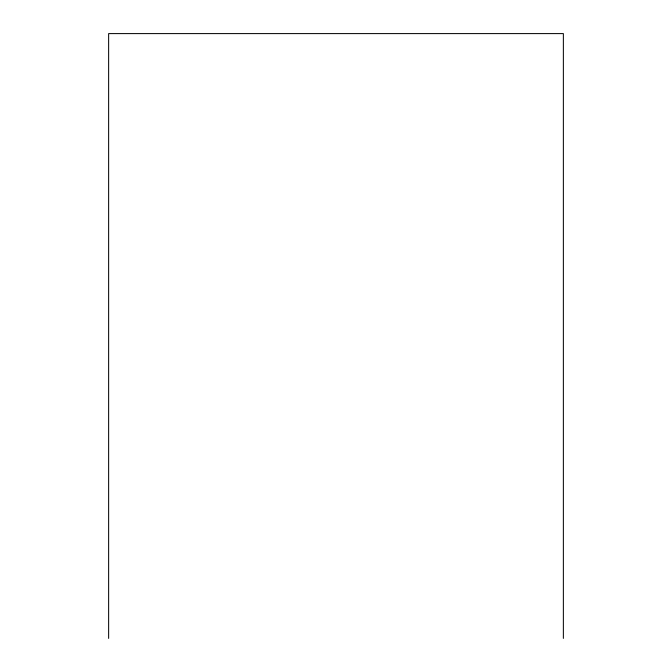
<?xml version="1.0" encoding="UTF-8"?>
<svg xmlns="http://www.w3.org/2000/svg" width="672" height="672" viewBox="0 0 672 672"><rect width="100%" height="100%" fill="white"/><g stroke="black" fill="none" stroke-linecap="round" stroke-linejoin="round"><path stroke-width="1.01" d="M563.363 638.4L563.363 33.6L108.637 33.6L108.637 638.4"/></g></svg>
